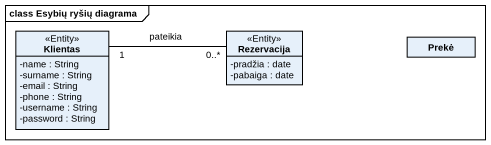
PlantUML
@startuml
mainframe class Esybių ryšių diagrama
hide circle
hide empty members
skinparam classAttributeIconSize 0
class Klientas <<Entity>> {
  -name : String
  -surname : String
  -email : String
  -phone : String
  -username : String
  -password : String
}
class Rezervacija <<Entity>> {
  -pradžia : date
  -pabaiga : date
}
class Prekė
Klientas "1" -right- "0..*" Rezervacija : pateikia
@enduml
